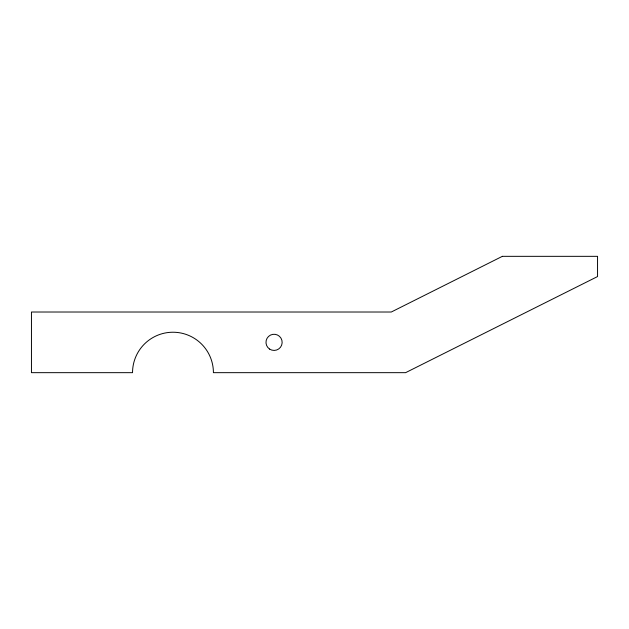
<?xml version="1.0" encoding="UTF-8"?>
<svg xmlns="http://www.w3.org/2000/svg" width="629" height="629" viewBox="0 0 629 629"><rect width="100%" height="100%" fill="white"/><g stroke="black" fill="none" stroke-linecap="round" stroke-linejoin="round"><path stroke-width="0.94" d="M502.359 256.333L391.285 312.015L31.45 312.015L31.45 372.667L132.538 372.667A40.437 40.437 0 0 1 172.975 332.23A40.437 40.437 0 0 1 213.412 372.667L405.611 372.667L597.55 276.556L597.55 256.333L502.359 256.333M269.605 349.087A8.091 8.091 0 0 0 282.138 342.821A8.091 8.091 0 0 0 270.446 335.108A8.091 8.091 0 0 0 269.605 349.087"/></g></svg>
